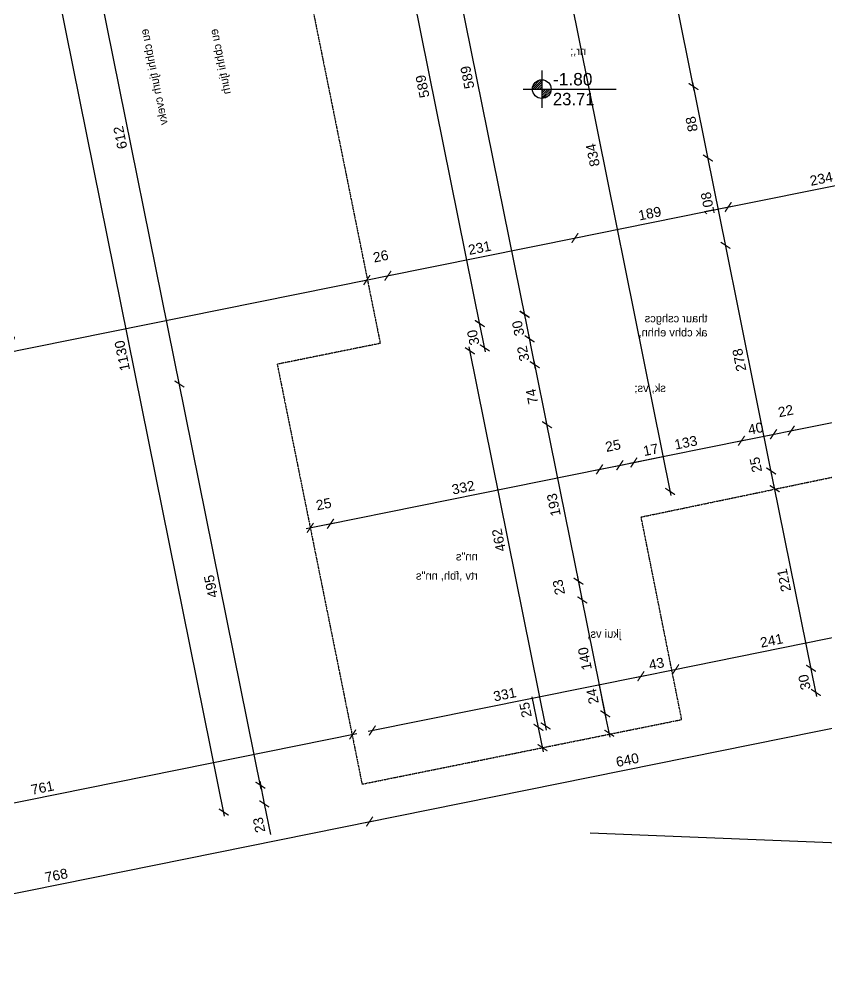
# Model space of a CAD drawing. Header units: inches. Extents: x -17555537 to 12417971, y -67520139 to 3709.
# Drawn here: x 133 to 1108, y 1507 to 2676 of the extents above; entities that cross this region are included whole.
import ezdxf
from ezdxf.enums import TextEntityAlignment as Align

# ---------------------------------------------------------------- set-up
doc = ezdxf.new("R2010")
doc.units = ezdxf.units.IN
doc.header["$MEASUREMENT"] = 0
doc.linetypes.add('BORDER2', pattern=[0.875, 0.25, -0.125, 0.25, -0.125, 0, -0.125])
for name, color, linetype in [('A-Anno-Dim 100', 9, 'Continuous'), ('A-Anno-Symbol 100', 9, 'Continuous'), ('A-Building Line', 240, 'BORDER2')]:
    doc.layers.add(name, color=color, linetype=linetype)
doc.styles.add('ORON', font='ORON.shx')
doc.styles.add('sivan_m', font='SIVAN_M.SHX')
doc.styles.get("Standard").update_dxf_attribs({"font": 'Arial.ttf'})
doc.dimstyles.new('Dim', dxfattribs={"dimtxt": 12, "dimasz": 10, "dimexe": 0.18, "dimexo": 0.0625, "dimgap": 5, "dimtad": 1, "dimdec": 0, "dimzin": 0, "dimdsep": 46, "dimtxsty": 'Standard', "dimblk": 'ARCHTICK', "dimblk1": 'ARCHTICK', "dimblk2": 'ARCHTICK', "dimcen": 0.09, "dimdle": 5, "dimse1": 1, "dimse2": 1, "dimadec": 0, "dimazin": 0, "dimtfac": 1, "dimtdec": 0, "dimtofl": 0, "dimtmove": 0, "dimatfit": 3, "dimfxl": 1, "dimtolj": 1, "dimtzin": 0, "dimarcsym": 0})

# ---------------------------------------------------------------- blocks, each defined once
blk = doc.blocks.new('_ArchTick')
at = {"color": 0, "linetype": 'ByBlock', "const_width": 0.15}
blk.add_lwpolyline([(-0.5, -0.5), (0.5, 0.5)], dxfattribs=at)
blk = doc.blocks.new('*D36')
at = {"layer": 'A-Anno-Dim 100', "color": 0, "lineweight": -2, "transparency": 16777216}
blk.add_line((-215, 1659.8), (540.5, 1812.4), dxfattribs=at)
at = {"layer": 'A-Anno-Dim 100', "color": 0, "lineweight": -2, "transparency": 16777216, "xscale": 10, "yscale": 10, "zscale": 10}
for p, rotation in [((535.6, 1811.4), 11.41996264021457), ((-210.1, 1660.8), 191.4199626402145)]:
    blk.add_blockref('_ArchTick', p, dxfattribs=dict(at, rotation=rotation))
at = {"layer": 'A-Anno-Dim 100', "color": 0, "transparency": 16777216, "insert": (160.6, 1747), "char_height": 12, "attachment_point": 5, "rotation": 11.42}
blk.add_mtext('\\A1;761', dxfattribs=at)
blk = doc.blocks.new('*D38')
at = {"layer": 'A-Anno-Dim 100', "color": 0, "lineweight": -2, "transparency": 16777216}
blk.add_line((554.4, 1815.2), (888.8, 1882.8), dxfattribs=at)
at = {"layer": 'A-Anno-Dim 100', "color": 0, "lineweight": -2, "transparency": 16777216, "xscale": 10, "yscale": 10, "zscale": 10}
for p, rotation in [((883.9, 1881.8), 11.41996264021457), ((559.3, 1816.2), 191.4199626402145)]:
    blk.add_blockref('_ArchTick', p, dxfattribs=dict(at, rotation=rotation))
at = {"layer": 'A-Anno-Dim 100', "color": 0, "transparency": 16777216, "insert": (719.4, 1859.8), "char_height": 12, "attachment_point": 5, "rotation": 11.42}
blk.add_mtext('\\A1;331', dxfattribs=at)
blk = doc.blocks.new('*D39')
at = {"layer": 'A-Anno-Dim 100', "color": 0, "lineweight": -2, "transparency": 16777216}
blk.add_line((879, 1880.8), (930.8, 1891.2), dxfattribs=at)
at = {"layer": 'A-Anno-Dim 100', "color": 0, "lineweight": -2, "transparency": 16777216, "xscale": 10, "yscale": 10, "zscale": 10}
for p, rotation in [((925.9, 1890.2), 11.41996264021457), ((883.9, 1881.8), 191.4199626402145)]:
    blk.add_blockref('_ArchTick', p, dxfattribs=dict(at, rotation=rotation))
at = {"layer": 'A-Anno-Dim 100', "color": 0, "transparency": 16777216, "insert": (902.7, 1896.9), "char_height": 12, "attachment_point": 5, "rotation": 11.42}
blk.add_mtext('\\A1;43', dxfattribs=at)
blk = doc.blocks.new('*D40')
at = {"layer": 'A-Anno-Dim 100', "color": 0, "lineweight": -2, "transparency": 16777216}
blk.add_line((921, 1889.3), (1167, 1938.9), dxfattribs=at)
at = {"layer": 'A-Anno-Dim 100', "color": 0, "lineweight": -2, "transparency": 16777216, "xscale": 10, "yscale": 10, "zscale": 10}
for p, rotation in [((1162.1, 1938), 11.41996264021457), ((925.9, 1890.2), 191.4199626402145)]:
    blk.add_blockref('_ArchTick', p, dxfattribs=dict(at, rotation=rotation))
at = {"layer": 'A-Anno-Dim 100', "color": 0, "transparency": 16777216, "insert": (1041.8, 1924.9), "char_height": 12, "attachment_point": 5, "rotation": 11.42}
blk.add_mtext('\\A1;241', dxfattribs=at)
blk = doc.blocks.new('*D42')
at = {"layer": 'A-Anno-Dim 100', "color": 0, "lineweight": -2, "transparency": 16777216}
blk.add_line((-201.7, 1553.2), (560.9, 1707.2), dxfattribs=at)
at = {"layer": 'A-Anno-Dim 100', "color": 0, "lineweight": -2, "transparency": 16777216, "xscale": 10, "yscale": 10, "zscale": 10}
for p, rotation in [((556, 1706.2), 11.41996264021457), ((-196.8, 1554.2), 191.4199626402145)]:
    blk.add_blockref('_ArchTick', p, dxfattribs=dict(at, rotation=rotation))
at = {"layer": 'A-Anno-Dim 100', "color": 0, "transparency": 16777216, "insert": (177.4, 1641.1), "char_height": 12, "attachment_point": 5, "rotation": 11.42}
blk.add_mtext('\\A1;768', dxfattribs=at)
blk = doc.blocks.new('*D43')
at = {"layer": 'A-Anno-Dim 100', "color": 0, "lineweight": -2, "transparency": 16777216}
blk.add_line((551.1, 1705.2), (1188.4, 1834), dxfattribs=at)
at = {"layer": 'A-Anno-Dim 100', "color": 0, "lineweight": -2, "transparency": 16777216, "xscale": 10, "yscale": 10, "zscale": 10}
for p, rotation in [((1183.5, 1833), 11.41996264021457), ((556, 1706.2), 191.4199626402145)]:
    blk.add_blockref('_ArchTick', p, dxfattribs=dict(at, rotation=rotation))
at = {"layer": 'A-Anno-Dim 100', "color": 0, "transparency": 16777216, "insert": (867.6, 1780.5), "char_height": 12, "attachment_point": 5, "rotation": 11.42}
blk.add_mtext('\\A1;640', dxfattribs=at)
blk = doc.blocks.new('*D46')
at = {"layer": 'A-Anno-Dim 100', "color": 0, "lineweight": -2, "transparency": 16777216}
blk.add_line((479.4, 2060.2), (513.7, 2067.1), dxfattribs=at)
at = {"layer": 'A-Anno-Dim 100', "color": 0, "lineweight": -2, "transparency": 16777216, "xscale": 10, "yscale": 10, "zscale": 10}
for p, rotation in [((508.8, 2066.1), 11.41996264021457), ((484.3, 2061.1), 191.4199626402145)]:
    blk.add_blockref('_ArchTick', p, dxfattribs=dict(at, rotation=rotation))
at = {"layer": 'A-Anno-Dim 100', "color": 0, "transparency": 16777216, "insert": (500.6, 2089.8), "char_height": 12, "attachment_point": 5, "rotation": 11.42}
blk.add_mtext('\\A1;25', dxfattribs=at)
blk = doc.blocks.new('*D47')
at = {"layer": 'A-Anno-Dim 100', "color": 0, "lineweight": -2, "transparency": 16777216}
blk.add_line((503.9, 2065.1), (838.8, 2132.8), dxfattribs=at)
at = {"layer": 'A-Anno-Dim 100', "color": 0, "lineweight": -2, "transparency": 16777216, "xscale": 10, "yscale": 10, "zscale": 10}
for p, rotation in [((833.9, 2131.8), 11.41996264021457), ((508.8, 2066.1), 191.4199626402145)]:
    blk.add_blockref('_ArchTick', p, dxfattribs=dict(at, rotation=rotation))
at = {"layer": 'A-Anno-Dim 100', "color": 0, "transparency": 16777216, "insert": (669.2, 2109.8), "char_height": 12, "attachment_point": 5, "rotation": 11.42}
blk.add_mtext('\\A1;332', dxfattribs=at)
blk = doc.blocks.new('*D48')
at = {"layer": 'A-Anno-Dim 100', "color": 0, "lineweight": -2, "transparency": 16777216}
blk.add_line((829, 2130.8), (863.3, 2137.7), dxfattribs=at)
at = {"layer": 'A-Anno-Dim 100', "color": 0, "lineweight": -2, "transparency": 16777216, "xscale": 10, "yscale": 10, "zscale": 10}
for p, rotation in [((858.4, 2136.7), 11.41996264021457), ((833.9, 2131.8), 191.4199626402145)]:
    blk.add_blockref('_ArchTick', p, dxfattribs=dict(at, rotation=rotation))
at = {"layer": 'A-Anno-Dim 100', "color": 0, "transparency": 16777216, "insert": (850.2, 2160.4), "char_height": 12, "attachment_point": 5, "rotation": 11.42}
blk.add_mtext('\\A1;25', dxfattribs=at)
blk = doc.blocks.new('*D49')
at = {"layer": 'A-Anno-Dim 100', "color": 0, "lineweight": -2, "transparency": 16777216}
blk.add_line((1039.2, 2173.2), (1070.5, 2179.5), dxfattribs=at)
at = {"layer": 'A-Anno-Dim 100', "color": 0, "lineweight": -2, "transparency": 16777216, "xscale": 10, "yscale": 10, "zscale": 10}
for p, rotation in [((1044.1, 2174.2), 191.4199626402145), ((1065.6, 2178.6), 11.41996264021457)]:
    blk.add_blockref('_ArchTick', p, dxfattribs=dict(at, rotation=rotation))
at = {"layer": 'A-Anno-Dim 100', "color": 0, "transparency": 16777216, "insert": (1058.9, 2202.4), "char_height": 12, "attachment_point": 5, "rotation": 11.42}
blk.add_mtext('\\A1;22', dxfattribs=at)
blk = doc.blocks.new('*D50')
at = {"layer": 'A-Anno-Dim 100', "color": 0, "lineweight": -2, "transparency": 16777216}
blk.add_line((1060.7, 2177.6), (1690.1, 2304.7), dxfattribs=at)
at = {"layer": 'A-Anno-Dim 100', "color": 0, "lineweight": -2, "transparency": 16777216, "xscale": 10, "yscale": 10, "zscale": 10}
for p, rotation in [((1685.2, 2303.7), 11.41996264021457), ((1065.6, 2178.6), 191.4199626402145)]:
    blk.add_blockref('_ArchTick', p, dxfattribs=dict(at, rotation=rotation))
at = {"layer": 'A-Anno-Dim 100', "color": 0, "transparency": 16777216, "insert": (1373.2, 2252), "char_height": 12, "attachment_point": 5, "rotation": 11.42}
blk.add_mtext('\\A1;632', dxfattribs=at)
blk = doc.blocks.new('*D54')
at = {"layer": 'A-Anno-Dim 100', "color": 0, "lineweight": -2, "transparency": 16777216}
blk.add_line((-322, 2183.9), (557.6, 2361.6), dxfattribs=at)
at = {"layer": 'A-Anno-Dim 100', "color": 0, "lineweight": -2, "transparency": 16777216, "xscale": 10, "yscale": 10, "zscale": 10}
for p, rotation in [((552.7, 2360.6), 11.41996264021457), ((-317.1, 2184.9), 191.4199626402145)]:
    blk.add_blockref('_ArchTick', p, dxfattribs=dict(at, rotation=rotation))
at = {"layer": 'A-Anno-Dim 100', "color": 0, "transparency": 16777216, "insert": (115.6, 2283.6), "char_height": 12, "attachment_point": 5, "rotation": 11.42}
blk.add_mtext('\\A1;887', dxfattribs=at)
blk = doc.blocks.new('*D55')
at = {"layer": 'A-Anno-Dim 100', "color": 0, "lineweight": -2, "transparency": 16777216}
blk.add_line((547.8, 2359.6), (583, 2366.7), dxfattribs=at)
at = {"layer": 'A-Anno-Dim 100', "color": 0, "lineweight": -2, "transparency": 16777216, "xscale": 10, "yscale": 10, "zscale": 10}
for p, rotation in [((552.7, 2360.6), 191.4199626402145), ((578.1, 2365.7), 11.41996264021457)]:
    blk.add_blockref('_ArchTick', p, dxfattribs=dict(at, rotation=rotation))
at = {"layer": 'A-Anno-Dim 100', "color": 0, "transparency": 16777216, "insert": (569.5, 2389.3), "char_height": 12, "attachment_point": 5, "rotation": 11.42}
blk.add_mtext('\\A1;26', dxfattribs=at)
blk = doc.blocks.new('*D56')
at = {"layer": 'A-Anno-Dim 100', "color": 0, "lineweight": -2, "transparency": 16777216}
blk.add_line((573.2, 2364.7), (809.1, 2412.4), dxfattribs=at)
at = {"layer": 'A-Anno-Dim 100', "color": 0, "lineweight": -2, "transparency": 16777216, "xscale": 10, "yscale": 10, "zscale": 10}
for p, rotation in [((804.2, 2411.4), 11.41996264021457), ((578.1, 2365.7), 191.4199626402145)]:
    blk.add_blockref('_ArchTick', p, dxfattribs=dict(at, rotation=rotation))
at = {"layer": 'A-Anno-Dim 100', "color": 0, "transparency": 16777216, "insert": (689, 2399.4), "char_height": 12, "attachment_point": 5, "rotation": 11.42}
blk.add_mtext('\\A1;231', dxfattribs=at)
blk = doc.blocks.new('*D57')
at = {"layer": 'A-Anno-Dim 100', "color": 0, "lineweight": -2, "transparency": 16777216}
blk.add_line((799.3, 2410.4), (994.3, 2449.8), dxfattribs=at)
at = {"layer": 'A-Anno-Dim 100', "color": 0, "lineweight": -2, "transparency": 16777216, "xscale": 10, "yscale": 10, "zscale": 10}
for p, rotation in [((989.4, 2448.8), 11.41996264021457), ((804.2, 2411.4), 191.4199626402145)]:
    blk.add_blockref('_ArchTick', p, dxfattribs=dict(at, rotation=rotation))
at = {"layer": 'A-Anno-Dim 100', "color": 0, "transparency": 16777216, "insert": (894.6, 2441), "char_height": 12, "attachment_point": 5, "rotation": 11.42}
blk.add_mtext('\\A1;189', dxfattribs=at)
blk = doc.blocks.new('*D58')
at = {"layer": 'A-Anno-Dim 100', "color": 0, "lineweight": -2, "transparency": 16777216}
blk.add_line((984.5, 2447.8), (1223.8, 2496.2), dxfattribs=at)
at = {"layer": 'A-Anno-Dim 100', "color": 0, "lineweight": -2, "transparency": 16777216, "xscale": 10, "yscale": 10, "zscale": 10}
for p, rotation in [((1218.9, 2495.2), 11.41996264021457), ((989.4, 2448.8), 191.4199626402145)]:
    blk.add_blockref('_ArchTick', p, dxfattribs=dict(at, rotation=rotation))
at = {"layer": 'A-Anno-Dim 100', "color": 0, "transparency": 16777216, "insert": (1101.9, 2482.9), "char_height": 12, "attachment_point": 5, "rotation": 11.42}
blk.add_mtext('\\A1;234', dxfattribs=at)
blk = doc.blocks.new('*D62')
at = {"layer": 'A-Anno-Dim 100', "color": 0, "lineweight": -2, "transparency": 16777216}
for p, q in [((853.5, 2135.7), (875.4, 2140.1)), ((875.4, 2140.1), (910.7, 2147.3))]:
    blk.add_line(p, q, dxfattribs=at)
at = {"layer": 'A-Anno-Dim 100', "color": 0, "lineweight": -2, "transparency": 16777216, "xscale": 10, "yscale": 10, "zscale": 10}
for p, rotation in [((858.4, 2136.7), 191.4199626402145), ((875.4, 2140.1), 11.41996264021457)]:
    blk.add_blockref('_ArchTick', p, dxfattribs=dict(at, rotation=rotation))
at = {"layer": 'A-Anno-Dim 100', "color": 0, "transparency": 16777216, "insert": (895.8, 2155.5), "char_height": 12, "attachment_point": 5, "rotation": 11.42}
blk.add_mtext('\\A1;17', dxfattribs=at)
blk = doc.blocks.new('*D63')
at = {"layer": 'A-Anno-Dim 100', "color": 0, "lineweight": -2, "transparency": 16777216}
blk.add_line((870.5, 2139.1), (1010.3, 2167.4), dxfattribs=at)
at = {"layer": 'A-Anno-Dim 100', "color": 0, "lineweight": -2, "transparency": 16777216, "xscale": 10, "yscale": 10, "zscale": 10}
for p, rotation in [((1005.4, 2166.4), 11.41996264021457), ((875.4, 2140.1), 191.4199626402145)]:
    blk.add_blockref('_ArchTick', p, dxfattribs=dict(at, rotation=rotation))
at = {"layer": 'A-Anno-Dim 100', "color": 0, "transparency": 16777216, "insert": (938.2, 2164.1), "char_height": 12, "attachment_point": 5, "rotation": 11.42}
blk.add_mtext('\\A1;133', dxfattribs=at)
blk = doc.blocks.new('*D64')
at = {"layer": 'A-Anno-Dim 100', "color": 0, "lineweight": -2, "transparency": 16777216}
blk.add_line((1000.5, 2165.4), (1049.1, 2175.2), dxfattribs=at)
at = {"layer": 'A-Anno-Dim 100', "color": 0, "lineweight": -2, "transparency": 16777216, "xscale": 10, "yscale": 10, "zscale": 10}
for p, rotation in [((1044.2, 2174.2), 11.41996264021457), ((1005.4, 2166.4), 191.4199626402145)]:
    blk.add_blockref('_ArchTick', p, dxfattribs=dict(at, rotation=rotation))
at = {"layer": 'A-Anno-Dim 100', "color": 0, "transparency": 16777216, "insert": (1022.6, 2181.2), "char_height": 12, "attachment_point": 5, "rotation": 11.42}
blk.add_mtext('\\A1;40', dxfattribs=at)
blk = doc.blocks.new('*D75')
at = {"layer": 'A-Anno-Dim 100', "color": 0, "lineweight": -2, "transparency": 16777216}
blk.add_line((-470.1, 2851.9), (446, 3036.9), dxfattribs=at)
at = {"layer": 'A-Anno-Dim 100', "color": 0, "lineweight": -2, "transparency": 16777216, "xscale": 10, "yscale": 10, "zscale": 10}
for p, rotation in [((441.1, 3035.9), 11.41996264021457), ((-465.2, 2852.9), 191.4199626402145)]:
    blk.add_blockref('_ArchTick', p, dxfattribs=dict(at, rotation=rotation))
at = {"layer": 'A-Anno-Dim 100', "color": 0, "transparency": 16777216, "insert": (-14.2, 2955.3), "char_height": 12, "attachment_point": 5, "rotation": 11.42}
blk.add_mtext('\\A1;925', dxfattribs=at)
blk = doc.blocks.new('*D86')
at = {"layer": 'A-Anno-Dim 100', "color": 0, "lineweight": -2, "transparency": 16777216}
blk.add_line((425.1, 1745.2), (325.2, 2239.8), dxfattribs=at)
at = {"layer": 'A-Anno-Dim 100', "color": 0, "lineweight": -2, "transparency": 16777216, "xscale": 10, "yscale": 10, "zscale": 10}
for p, rotation in [((326.2, 2234.9), 101.4199626402146), ((424.1, 1750.1), 281.4199626402146)]:
    blk.add_blockref('_ArchTick', p, dxfattribs=dict(at, rotation=rotation))
at = {"layer": 'A-Anno-Dim 100', "color": 0, "transparency": 16777216, "insert": (364.3, 1990.3), "char_height": 12, "attachment_point": 5, "rotation": 101.42}
blk.add_mtext('\\A1;495', dxfattribs=at)
blk = doc.blocks.new('*D87')
at = {"layer": 'A-Anno-Dim 100', "color": 0, "lineweight": -2, "transparency": 16777216}
blk.add_line((327.2, 2230), (204, 2839.7), dxfattribs=at)
at = {"layer": 'A-Anno-Dim 100', "color": 0, "lineweight": -2, "transparency": 16777216, "xscale": 10, "yscale": 10, "zscale": 10}
for p, rotation in [((205, 2834.8), 101.4199626402146), ((326.2, 2234.9), 281.4199626402146)]:
    blk.add_blockref('_ArchTick', p, dxfattribs=dict(at, rotation=rotation))
at = {"layer": 'A-Anno-Dim 100', "color": 0, "transparency": 16777216, "insert": (254.8, 2532.7), "char_height": 12, "attachment_point": 5, "rotation": 101.42}
blk.add_mtext('\\A1;612', dxfattribs=at)
blk = doc.blocks.new('*D91')
at = {"layer": 'A-Anno-Dim 100', "color": 0, "lineweight": -2, "transparency": 16777216}
for p, q in [((423.2, 1755), (428.7, 1727.5)), ((428.7, 1727.5), (436.1, 1690.7))]:
    blk.add_line(p, q, dxfattribs=at)
at = {"layer": 'A-Anno-Dim 100', "color": 0, "lineweight": -2, "transparency": 16777216, "xscale": 10, "yscale": 10, "zscale": 10}
for p, rotation in [((424.1, 1750.1), 101.4199626402146), ((428.7, 1727.5), 281.4199626402146)]:
    blk.add_blockref('_ArchTick', p, dxfattribs=dict(at, rotation=rotation))
at = {"layer": 'A-Anno-Dim 100', "color": 0, "transparency": 16777216, "insert": (422.5, 1702), "char_height": 12, "attachment_point": 5, "rotation": 101.42}
blk.add_mtext('\\A1;23', dxfattribs=at)
blk = doc.blocks.new('*D92')
at = {"layer": 'A-Anno-Dim 100', "color": 0, "lineweight": -2, "transparency": 16777216}
blk.add_line((380.8, 1712.7), (155.1, 2829.8), dxfattribs=at)
at = {"layer": 'A-Anno-Dim 100', "color": 0, "lineweight": -2, "transparency": 16777216, "xscale": 10, "yscale": 10, "zscale": 10}
for p, rotation in [((156.1, 2824.9), 101.4199626402146), ((379.8, 1717.6), 281.4199626402146)]:
    blk.add_blockref('_ArchTick', p, dxfattribs=dict(at, rotation=rotation))
at = {"layer": 'A-Anno-Dim 100', "color": 0, "transparency": 16777216, "insert": (257.1, 2269.1), "char_height": 12, "attachment_point": 5, "rotation": 101.42}
blk.add_mtext('\\A1;1130', dxfattribs=at)
blk = doc.blocks.new('*D98')
at = {"layer": 'A-Anno-Dim 100', "color": 0, "lineweight": -2, "transparency": 16777216}
for p, q in [((840.9, 1836.3), (833.5, 1873.1)), ((846.6, 1808), (840.9, 1836.3))]:
    blk.add_line(p, q, dxfattribs=at)
at = {"layer": 'A-Anno-Dim 100', "color": 0, "lineweight": -2, "transparency": 16777216, "xscale": 10, "yscale": 10, "zscale": 10}
for p, rotation in [((840.9, 1836.3), 101.4199626402146), ((845.7, 1812.9), 281.4199626402146)]:
    blk.add_blockref('_ArchTick', p, dxfattribs=dict(at, rotation=rotation))
at = {"layer": 'A-Anno-Dim 100', "color": 0, "transparency": 16777216, "insert": (825.4, 1857.4), "char_height": 12, "attachment_point": 5, "rotation": 101.42}
blk.add_mtext('\\A1;24', dxfattribs=at)
blk = doc.blocks.new('*D99')
at = {"layer": 'A-Anno-Dim 100', "color": 0, "lineweight": -2, "transparency": 16777216}
blk.add_line((841.9, 1831.4), (812.1, 1978.9), dxfattribs=at)
at = {"layer": 'A-Anno-Dim 100', "color": 0, "lineweight": -2, "transparency": 16777216, "xscale": 10, "yscale": 10, "zscale": 10}
for p, rotation in [((813.1, 1974), 101.4199626402146), ((840.9, 1836.3), 281.4199626402146)]:
    blk.add_blockref('_ArchTick', p, dxfattribs=dict(at, rotation=rotation))
at = {"layer": 'A-Anno-Dim 100', "color": 0, "transparency": 16777216, "insert": (816.2, 1902.9), "char_height": 12, "attachment_point": 5, "rotation": 101.42}
blk.add_mtext('\\A1;140', dxfattribs=at)
blk = doc.blocks.new('*D100')
at = {"layer": 'A-Anno-Dim 100', "color": 0, "lineweight": -2, "transparency": 16777216}
blk.add_line((814.1, 1969.1), (807.6, 2001.5), dxfattribs=at)
at = {"layer": 'A-Anno-Dim 100', "color": 0, "lineweight": -2, "transparency": 16777216, "xscale": 10, "yscale": 10, "zscale": 10}
for p, rotation in [((808.5, 1996.6), 101.4199626402146), ((813.1, 1974), 281.4199626402146)]:
    blk.add_blockref('_ArchTick', p, dxfattribs=dict(at, rotation=rotation))
at = {"layer": 'A-Anno-Dim 100', "color": 0, "transparency": 16777216, "insert": (784.7, 1989.3), "char_height": 12, "attachment_point": 5, "rotation": 101.42}
blk.add_mtext('\\A1;23', dxfattribs=at)
blk = doc.blocks.new('*D101')
at = {"layer": 'A-Anno-Dim 100', "color": 0, "lineweight": -2, "transparency": 16777216}
blk.add_line((809.5, 1991.7), (769.4, 2190.6), dxfattribs=at)
at = {"layer": 'A-Anno-Dim 100', "color": 0, "lineweight": -2, "transparency": 16777216, "xscale": 10, "yscale": 10, "zscale": 10}
for p, rotation in [((770.4, 2185.7), 101.4199626402146), ((808.5, 1996.6), 281.4199626402146)]:
    blk.add_blockref('_ArchTick', p, dxfattribs=dict(at, rotation=rotation))
at = {"layer": 'A-Anno-Dim 100', "color": 0, "transparency": 16777216, "insert": (778.6, 2088.9), "char_height": 12, "attachment_point": 5, "rotation": 101.42}
blk.add_mtext('\\A1;193', dxfattribs=at)
blk = doc.blocks.new('*D102')
at = {"layer": 'A-Anno-Dim 100', "color": 0, "lineweight": -2, "transparency": 16777216}
blk.add_line((771.3, 2180.8), (754.7, 2263.1), dxfattribs=at)
at = {"layer": 'A-Anno-Dim 100', "color": 0, "lineweight": -2, "transparency": 16777216, "xscale": 10, "yscale": 10, "zscale": 10}
for p, rotation in [((755.7, 2258.2), 101.4199626402146), ((770.4, 2185.7), 281.4199626402146)]:
    blk.add_blockref('_ArchTick', p, dxfattribs=dict(at, rotation=rotation))
at = {"layer": 'A-Anno-Dim 100', "color": 0, "transparency": 16777216, "insert": (752.2, 2219.8), "char_height": 12, "attachment_point": 5, "rotation": 101.42}
blk.add_mtext('\\A1;74', dxfattribs=at)
blk = doc.blocks.new('*D103')
at = {"layer": 'A-Anno-Dim 100', "color": 0, "lineweight": -2, "transparency": 16777216}
blk.add_line((756.7, 2253.3), (748.4, 2294.4), dxfattribs=at)
at = {"layer": 'A-Anno-Dim 100', "color": 0, "lineweight": -2, "transparency": 16777216, "xscale": 10, "yscale": 10, "zscale": 10}
for p, rotation in [((749.4, 2289.5), 101.4199626402146), ((755.7, 2258.2), 281.4199626402146)]:
    blk.add_blockref('_ArchTick', p, dxfattribs=dict(at, rotation=rotation))
at = {"layer": 'A-Anno-Dim 100', "color": 0, "transparency": 16777216, "insert": (741.7, 2271.7), "char_height": 12, "attachment_point": 5, "rotation": 101.42}
blk.add_mtext('\\A1;32', dxfattribs=at)
blk = doc.blocks.new('*D104')
at = {"layer": 'A-Anno-Dim 100', "color": 0, "lineweight": -2, "transparency": 16777216}
blk.add_line((750.4, 2284.6), (742.4, 2324.2), dxfattribs=at)
at = {"layer": 'A-Anno-Dim 100', "color": 0, "lineweight": -2, "transparency": 16777216, "xscale": 10, "yscale": 10, "zscale": 10}
for p, rotation in [((743.4, 2319.3), 101.4199626402146), ((749.4, 2289.5), 281.4199626402146)]:
    blk.add_blockref('_ArchTick', p, dxfattribs=dict(at, rotation=rotation))
at = {"layer": 'A-Anno-Dim 100', "color": 0, "transparency": 16777216, "insert": (735.6, 2302.2), "char_height": 12, "attachment_point": 5, "rotation": 101.42}
blk.add_mtext('\\A1;30', dxfattribs=at)
blk = doc.blocks.new('*D105')
at = {"layer": 'A-Anno-Dim 100', "color": 0, "lineweight": -2, "transparency": 16777216}
blk.add_line((744.4, 2314), (625.8, 2901.4), dxfattribs=at)
at = {"layer": 'A-Anno-Dim 100', "color": 0, "lineweight": -2, "transparency": 16777216, "xscale": 10, "yscale": 10, "zscale": 10}
for p, rotation in [((626.8, 2896.5), 101.4199626402146), ((743.4, 2318.9), 281.4199626402146)]:
    blk.add_blockref('_ArchTick', p, dxfattribs=dict(at, rotation=rotation))
at = {"layer": 'A-Anno-Dim 100', "color": 0, "transparency": 16777216, "insert": (674.2, 2605.5), "char_height": 12, "attachment_point": 5, "rotation": 101.42}
blk.add_mtext('\\A1;589', dxfattribs=at)
blk = doc.blocks.new('*D110')
at = {"layer": 'A-Anno-Dim 100', "color": 0, "lineweight": -2, "transparency": 16777216}
for p, q in [((760.1, 1820), (752.6, 1856.7)), ((766, 1790.6), (760.1, 1820))]:
    blk.add_line(p, q, dxfattribs=at)
at = {"layer": 'A-Anno-Dim 100', "color": 0, "lineweight": -2, "transparency": 16777216, "xscale": 10, "yscale": 10, "zscale": 10}
for p, rotation in [((760.1, 1820), 101.4199626402146), ((765, 1795.5), 281.4199626402146)]:
    blk.add_blockref('_ArchTick', p, dxfattribs=dict(at, rotation=rotation))
at = {"layer": 'A-Anno-Dim 100', "color": 0, "transparency": 16777216, "insert": (744.5, 1841.1), "char_height": 12, "attachment_point": 5, "rotation": 101.42}
blk.add_mtext('\\A1;25', dxfattribs=at)
blk = doc.blocks.new('*D111')
at = {"layer": 'A-Anno-Dim 100', "color": 0, "lineweight": -2, "transparency": 16777216}
blk.add_line((769.8, 1816.8), (676.3, 2279.9), dxfattribs=at)
at = {"layer": 'A-Anno-Dim 100', "color": 0, "lineweight": -2, "transparency": 16777216, "xscale": 10, "yscale": 10, "zscale": 10}
for p, rotation in [((677.3, 2275), 101.4199626402146), ((768.8, 1821.7), 281.4199626402146)]:
    blk.add_blockref('_ArchTick', p, dxfattribs=dict(at, rotation=rotation))
at = {"layer": 'A-Anno-Dim 100', "color": 0, "transparency": 16777216, "insert": (712.2, 2046.2), "char_height": 12, "attachment_point": 5, "rotation": 101.42}
blk.add_mtext('\\A1;462', dxfattribs=at)
blk = doc.blocks.new('*D112')
at = {"layer": 'A-Anno-Dim 100', "color": 0, "lineweight": -2, "transparency": 16777216}
blk.add_line((696.2, 2273.7), (688.2, 2312.9), dxfattribs=at)
at = {"layer": 'A-Anno-Dim 100', "color": 0, "lineweight": -2, "transparency": 16777216, "xscale": 10, "yscale": 10, "zscale": 10}
for p, rotation in [((689.2, 2308), 101.4199626402146), ((695.2, 2278.6), 281.4199626402146)]:
    blk.add_blockref('_ArchTick', p, dxfattribs=dict(at, rotation=rotation))
at = {"layer": 'A-Anno-Dim 100', "color": 0, "transparency": 16777216, "insert": (681.3, 2291.1), "char_height": 12, "attachment_point": 5, "rotation": 101.42}
blk.add_mtext('\\A1;30', dxfattribs=at)
blk = doc.blocks.new('*D113')
at = {"layer": 'A-Anno-Dim 100', "color": 0, "lineweight": -2, "transparency": 16777216}
blk.add_line((690.2, 2303), (571.6, 2890.5), dxfattribs=at)
at = {"layer": 'A-Anno-Dim 100', "color": 0, "lineweight": -2, "transparency": 16777216, "xscale": 10, "yscale": 10, "zscale": 10}
for p, rotation in [((572.6, 2885.6), 101.4199626402146), ((689.2, 2307.9), 281.4199626402146)]:
    blk.add_blockref('_ArchTick', p, dxfattribs=dict(at, rotation=rotation))
at = {"layer": 'A-Anno-Dim 100', "color": 0, "transparency": 16777216, "insert": (620, 2594.6), "char_height": 12, "attachment_point": 5, "rotation": 101.42}
blk.add_mtext('\\A1;589', dxfattribs=at)
blk = doc.blocks.new('*D117')
at = {"layer": 'A-Anno-Dim 100', "color": 0, "lineweight": -2, "transparency": 16777216}
blk.add_line((1096.4, 1857.3), (1088.5, 1896.3), dxfattribs=at)
at = {"layer": 'A-Anno-Dim 100', "color": 0, "lineweight": -2, "transparency": 16777216, "xscale": 10, "yscale": 10, "zscale": 10}
for p, rotation in [((1089.5, 1891.4), 101.4199626402146), ((1095.4, 1862.2), 281.4199626402146)]:
    blk.add_blockref('_ArchTick', p, dxfattribs=dict(at, rotation=rotation))
at = {"layer": 'A-Anno-Dim 100', "color": 0, "transparency": 16777216, "insert": (1081.6, 1874.6), "char_height": 12, "attachment_point": 5, "rotation": 101.42}
blk.add_mtext('\\A1;30', dxfattribs=at)
blk = doc.blocks.new('*D118')
at = {"layer": 'A-Anno-Dim 100', "color": 0, "lineweight": -2, "transparency": 16777216}
blk.add_line((1090.5, 1886.5), (1044.6, 2113.3), dxfattribs=at)
at = {"layer": 'A-Anno-Dim 100', "color": 0, "lineweight": -2, "transparency": 16777216, "xscale": 10, "yscale": 10, "zscale": 10}
for p, rotation in [((1045.6, 2108.4), 101.4199626402146), ((1089.5, 1891.4), 281.4199626402146)]:
    blk.add_blockref('_ArchTick', p, dxfattribs=dict(at, rotation=rotation))
at = {"layer": 'A-Anno-Dim 100', "color": 0, "transparency": 16777216, "insert": (1056.8, 1997.7), "char_height": 12, "attachment_point": 5, "rotation": 101.42}
blk.add_mtext('\\A1;221', dxfattribs=at)
blk = doc.blocks.new('*D119')
at = {"layer": 'A-Anno-Dim 100', "color": 0, "lineweight": -2, "transparency": 16777216}
blk.add_line((1046.6, 2103.5), (1040.3, 2134.7), dxfattribs=at)
at = {"layer": 'A-Anno-Dim 100', "color": 0, "lineweight": -2, "transparency": 16777216, "xscale": 10, "yscale": 10, "zscale": 10}
for p, rotation in [((1041.3, 2129.8), 101.4199626402146), ((1045.6, 2108.4), 281.4199626402146)]:
    blk.add_blockref('_ArchTick', p, dxfattribs=dict(at, rotation=rotation))
at = {"layer": 'A-Anno-Dim 100', "color": 0, "transparency": 16777216, "insert": (1022.8, 2137.3), "char_height": 12, "attachment_point": 5, "rotation": 101.42}
blk.add_mtext('\\A1;25', dxfattribs=at)
blk = doc.blocks.new('*D120')
at = {"layer": 'A-Anno-Dim 100', "color": 0, "lineweight": -2, "transparency": 16777216}
blk.add_line((1042.3, 2124.9), (985.2, 2407.4), dxfattribs=at)
at = {"layer": 'A-Anno-Dim 100', "color": 0, "lineweight": -2, "transparency": 16777216, "xscale": 10, "yscale": 10, "zscale": 10}
for p, rotation in [((986.2, 2402.5), 101.4199626402146), ((1041.3, 2129.8), 281.4199626402146)]:
    blk.add_blockref('_ArchTick', p, dxfattribs=dict(at, rotation=rotation))
at = {"layer": 'A-Anno-Dim 100', "color": 0, "transparency": 16777216, "insert": (1002.9, 2263.9), "char_height": 12, "attachment_point": 5, "rotation": 101.42}
blk.add_mtext('\\A1;278', dxfattribs=at)
blk = doc.blocks.new('*D121')
at = {"layer": 'A-Anno-Dim 100', "color": 0, "lineweight": -2, "transparency": 16777216}
blk.add_line((987.2, 2397.6), (963.9, 2512.9), dxfattribs=at)
at = {"layer": 'A-Anno-Dim 100', "color": 0, "lineweight": -2, "transparency": 16777216, "xscale": 10, "yscale": 10, "zscale": 10}
for p, rotation in [((964.9, 2508), 101.4199626402146), ((986.2, 2402.5), 281.4199626402146)]:
    blk.add_blockref('_ArchTick', p, dxfattribs=dict(at, rotation=rotation))
at = {"layer": 'A-Anno-Dim 100', "color": 0, "transparency": 16777216, "insert": (964.7, 2453.1), "char_height": 12, "attachment_point": 5, "rotation": 101.42}
blk.add_mtext('\\A1;108', dxfattribs=at)
blk = doc.blocks.new('*D122')
at = {"layer": 'A-Anno-Dim 100', "color": 0, "lineweight": -2, "transparency": 16777216}
blk.add_line((965.9, 2503.1), (946.5, 2599.3), dxfattribs=at)
at = {"layer": 'A-Anno-Dim 100', "color": 0, "lineweight": -2, "transparency": 16777216, "xscale": 10, "yscale": 10, "zscale": 10}
for p, rotation in [((947.5, 2594.4), 101.4199626402146), ((964.9, 2508), 281.4199626402146)]:
    blk.add_blockref('_ArchTick', p, dxfattribs=dict(at, rotation=rotation))
at = {"layer": 'A-Anno-Dim 100', "color": 0, "transparency": 16777216, "insert": (945.3, 2549), "char_height": 12, "attachment_point": 5, "rotation": 101.42}
blk.add_mtext('\\A1;88', dxfattribs=at)
blk = doc.blocks.new('*D123')
at = {"layer": 'A-Anno-Dim 100', "color": 0, "lineweight": -2, "transparency": 16777216}
blk.add_line((948.4, 2589.5), (875.3, 2951.8), dxfattribs=at)
at = {"layer": 'A-Anno-Dim 100', "color": 0, "lineweight": -2, "transparency": 16777216, "xscale": 10, "yscale": 10, "zscale": 10}
for p, rotation in [((876.3, 2946.9), 101.4199626402146), ((947.5, 2594.4), 281.4199626402146)]:
    blk.add_blockref('_ArchTick', p, dxfattribs=dict(at, rotation=rotation))
at = {"layer": 'A-Anno-Dim 100', "color": 0, "transparency": 16777216, "insert": (901, 2768.5), "char_height": 12, "attachment_point": 5, "rotation": 101.42}
blk.add_mtext('\\A1;360', dxfattribs=at)
blk = doc.blocks.new('*D125')
at = {"layer": 'A-Anno-Dim 100', "color": 0, "lineweight": -2, "transparency": 16777216}
blk.add_line((753.2, 2927.2), (920.2, 2100.2), dxfattribs=at)
at = {"layer": 'A-Anno-Dim 100', "color": 0, "lineweight": -2, "transparency": 16777216, "xscale": 10, "yscale": 10, "zscale": 10}
for p, rotation in [((754.2, 2922.3), 101.4199626402146), ((919.2, 2105.1), 281.4199626402146)]:
    blk.add_blockref('_ArchTick', p, dxfattribs=dict(at, rotation=rotation))
at = {"layer": 'A-Anno-Dim 100', "color": 0, "transparency": 16777216, "insert": (825.8, 2511.5), "char_height": 12, "attachment_point": 5, "rotation": 101.42}
blk.add_mtext('\\A1;834', dxfattribs=at)
blk = doc.blocks.new('*X23')
at = {"color": 0, "linetype": 'Continuous'}
for p, q in [((6418, 4662.9), (6429.1, 4674.1)), ((6418.1, 4659.5), (6432.6, 4674)), ((6421.6, 4659.5), (6432.6, 4670.5)), ((6425.1, 4659.5), (6432.6, 4666.9)), ((6428.7, 4659.5), (6432.6, 4663.4)), ((6432.2, 4659.5), (6432.6, 4659.9)), ((6432.6, 4656.3), (6435.7, 4659.5)), ((6432.6, 4652.8), (6439.3, 4659.5)), ((6432.6, 4649.2), (6442.8, 4659.5)), ((6432.6, 4645.7), (6446.3, 4659.5)), ((6435.1, 4644.7), (6447.3, 4657)), ((6441, 4647.1), (6444.9, 4651))]:
    blk.add_line(p, q, dxfattribs=at)
blk = doc.blocks.new('MIFLAS-P')
for p, q in [((0, 30), (0, -30)), ((-30, 0), (120, 0))]:
    blk.add_line(p, q)
blk.add_circle((0, 0), 15)
at = {"linetype": 'Continuous'}
blk.add_blockref('*X23', (-6432.6, -4659.5), dxfattribs=at)
blk.add_attdef('RELATIVE', text='', height=20).set_placement((18, 0), align=Align.BOTTOM_LEFT)
blk.add_attdef('ABSOLUT', text='', height=20).set_placement((18, -6), align=Align.TOP_LEFT)

msp = doc.modelspace()

# ---------------------------------------------------------------- linework, layer by layer
at = {"layer": 'A-Anno-Dim 100'}
msp.add_lwpolyline([(822.5, 1692.6), (1735.8, 1655.9)], dxfattribs=at)
at = {"layer": 'A-Building Line', "color": 7}
msp.add_lwpolyline([(1536.1, 3109), (447.7, 2883.8), (568.9, 2284), (444.4, 2258.8), (546.9, 1751.4), (933.2, 1829.4), (884.2, 2074.2), (1720, 2248.4)], close=True, dxfattribs=at)

# ---------------------------------------------------------------- block references
at = {"layer": 'A-Anno-Symbol 100', "ltscale": 30}
ref = msp.add_blockref('MIFLAS-P', (764.1, 2591.3), dxfattribs=dict(at, xscale=0.7499999999999999, yscale=0.7499999999999999, zscale=0.7499999999999999))
ref.add_attrib('RELATIVE', '-1.80', dxfattribs={"layer": '0', "height": 15, "rotation": 360, "width": 1}).set_placement((777.6, 2591.3), align=Align.BOTTOM_LEFT)
ref.add_attrib('ABSOLUT', '23.71', dxfattribs={"layer": '0', "height": 15, "rotation": 360, "style": 'ORON', "width": 1}).set_placement((777.6, 2586.8), align=Align.TOP_LEFT)

# ---------------------------------------------------------------- texts
at = {"layer": 'A-Anno-Dim 100', "style": 'sivan_m', "text_generation_flag": 2}
for s, p in [('eu cbhhi tjurh cvekv', (288.3, 2664.8)), ('eu cbhhi tjurh', (372.2, 2664.8))]:
    msp.add_text(s, height=10, rotation=101.6436, dxfattribs=at).set_placement(p)
for s, p in [('nr,;', (817.8, 2632.4)), ('thaur cshgcs', (964.3, 2309.5)), ('ak cbhv ehhn,', (964.3, 2292.4)), ('sk, vs;', (914, 2225.2)), ('nn"s', (686.7, 2021.7)), ('rtv ,fbh, nn"s', (686.7, 1998.4)), ('jkui vs;', (860.1, 1928.2))]:
    msp.add_text(s, height=10, dxfattribs=at).set_placement(p)

# ---------------------------------------------------------------- dimensions: what is measured, and where the dimension line sits
at = {"layer": 'A-Anno-Dim 100'}
for base, p1, p2, angle, picture, middle in [((441.1, 3035.9, 25), (-423.7, 2647.1), (453.3, 2975.7, 25), 11.42, '*D75', (-14.2, 2955.3, 25)), ((919.2, 2105.1, 25), (901.2, 2952), (1054.5, 2132.4, 25), 101.42, '*D125', (825.8, 2511.5, 25)), ((156.1, 2824.9, 25), (546.9, 1751.4, 25), (447.7, 2883.8, 25), 101.42, '*D92', (257.1, 2269.1, 25)), ((326.2, 2234.9, 25), (542.3, 1773.9, 25), (444.4, 2258.8, 25), 101.42, '*D86', (364.3, 1990.3, 25)), ((875.4, 2140.1, 25), (858.4, 2136.7, 25), (883.9, 2098, 25), 11.42, '*D62', (895.8, 2155.5, 25)), ((1089.5, 1891.4, 25), (938, 1830.4, 25), (927.4, 1858.7, 25), 101.42, '*D117', (1081.6, 1874.6, 25)), ((840.9, 1836.3, 25), (866.6, 1817.1, 25), (891.1, 1846.4, 25), 101.42, '*D98', (825.4, 1857.4, 25)), ((760.1, 1820, 25), (742.4, 1790.9, 25), (749.7, 1817.9), 101.42, '*D110', (744.5, 1841.1, 25)), ((428.7, 1727.5, 25), (542.3, 1773.9, 25), (546.9, 1751.4, 25), 101.42, '*D91', (422.5, 1702, 25)), ((556, 1706.2, 25), (-206, 1599.3, 25), (546.9, 1751.4, 25), 11.42, '*D42', (177.4, 1641.1, 25))]:
    dim = msp.add_linear_dim(base=base, p1=p1, p2=p2, angle=angle, dimstyle='Dim', dxfattribs=at)
    dim.commit()
    dim.dimension.update_dxf_attribs({"geometry": picture, "text_midpoint": middle})
for base, p1, p2, angle, picture, middle in [((876.3, 2946.9, 25), (973.7, 2599.7, 25), (901.2, 2952), 101.42, '*D123', (901, 2768.5, 25)), ((572.6, 2885.6, 25), (820.2, 2334.4, 25), (754.2, 2922.3), 101.42, '*D113', (620, 2594.6, 25)), ((626.8, 2896.5, 25), (819.8, 2334.3, 25), (754.2, 2922.3), 101.42, '*D105', (674.2, 2605.5, 25)), ((205, 2834.8, 25), (444.4, 2258.8, 25), (447.7, 2883.8, 25), 101.42, '*D87', (254.8, 2532.7, 25)), ((947.5, 2594.4, 25), (974.7, 2510, 25), (973.7, 2599.7, 25), 101.42, '*D122', (945.3, 2549, 25)), ((964.9, 2508, 25), (998.2, 2404.9, 25), (974.7, 2510, 25), 101.42, '*D121', (964.7, 2453.1, 25)), ((1218.9, 2495.2, 25), (998.2, 2404.9, 25), (1227.3, 2453.6), 11.42, '*D58', (1101.9, 2482.9, 25)), ((989.4, 2448.8, 25), (819.8, 2334.3, 25), (998.2, 2404.9, 25), 11.42, '*D57', (894.6, 2441, 25)), ((804.2, 2411.4, 25), (593.6, 2288.9, 25), (819.8, 2334.3, 25), 11.42, '*D56', (689, 2399.4, 25)), ((578.1, 2365.7, 25), (568.2, 2283.8, 25), (593.6, 2288.9, 25), 11.42, '*D55', (569.5, 2389.3, 25)), ((986.2, 2402.5, 25), (1014, 2124.2, 25), (998.2, 2404.9, 25), 101.42, '*D120', (1002.9, 2263.9, 25)), ((552.7, 2360.6, 25), (-325.6, 2227.4), (568.2, 2283.8, 25), 11.42, '*D54', (115.6, 2283.6, 25)), ((689.2, 2308, 25), (800.2, 2299.8, 25), (794.3, 2329.2, 25), 101.42, '*D112', (681.3, 2291.1, 25)), ((743.4, 2319.3, 25), (800.3, 2299.8, 25), (810.3, 2332.8, 25), 101.42, '*D104', (735.6, 2302.2, 25)), ((1685.2, 2303.7, 25), (1074.7, 2133.6), (1692.7, 2266.5, 25), 11.42, '*D50', (1373.2, 2252, 25)), ((677.3, 2275, 25), (749.7, 1817.9), (800.2, 2299.8, 25), 101.42, '*D111', (712.2, 2046.2, 25)), ((749.4, 2289.5, 25), (806.5, 2268.5, 25), (800.3, 2299.8, 25), 101.42, '*D103', (741.7, 2271.7, 25)), ((755.7, 2258.2, 25), (821.1, 2195.9, 25), (806.5, 2268.5, 25), 101.42, '*D102', (752.2, 2219.8, 25)), ((1065.6, 2178.6, 25), (1052.5, 2132.4, 25), (1074.7, 2133.6), 11.42, '*D49', (1058.9, 2202.4, 25)), ((770.4, 2185.7, 25), (844.3, 2003.8, 25), (821.1, 2195.9, 25), 101.42, '*D101', (778.6, 2088.9, 25)), ((1044.1689, 2174.2307, 25), (1013.9557, 2124.2326, 25), (1044.1459, 2174.3441, 25), 11.42, '*D64', (1022.6085, 2181.1812, 25)), ((1005.4, 2166.4, 25), (883.9, 2098, 25), (1014, 2124.2, 25), 11.42, '*D63', (938.2, 2164.1, 25)), ((858.4, 2136.7, 25), (835.8, 2122.4, 25), (860.3, 2127.3, 25), 11.42, '*D48', (850.2, 2160.4, 25)), ((833.9, 2131.8, 25), (512.4, 2048.6, 25), (835.8, 2122.4, 25), 11.42, '*D47', (669.2, 2109.8, 25)), ((1045.6, 2108.4, 25), (927.4, 1858.7, 25), (1018.2, 2102.9, 25), 101.42, '*D118', (1056.8, 1997.7, 25)), ((508.8, 2066.1, 25), (499.6, 1985.7, 25), (512.4, 2048.6, 25), 11.42, '*D46', (500.6, 2089.8, 25)), ((808.5, 1996.6, 25), (863.5, 1984.2, 25), (844.3, 2003.8, 25), 101.42, '*D100', (784.7, 1989.3, 25)), ((813.1114, 1973.9939, 25), (891.0845, 1846.4253, 25), (863.4848, 1984.1692, 25), 101.42, '*D99', (816.1565, 1902.9495, 25)), ((1162.1, 1938, 25), (932.1, 1859.6, 25), (1167.7, 1910, 25), 11.42, '*D40', (1041.8, 1924.9, 25)), ((925.9, 1890.2, 25), (891.1, 1846.4, 25), (932.1, 1859.6, 25), 11.42, '*D39', (902.7, 1896.9, 25)), ((883.9, 1881.8, 25), (566.4, 1780.8, 25), (891.1, 1846.4, 25), 11.42, '*D38', (719.4, 1859.8, 25)), ((1183.5, 1833, 25), (546.9, 1751.4, 25), (1173.9, 1880.6, 25), 11.42, '*D43', (867.6, 1780.5, 25)), ((535.6, 1811.4, 25), (-202.7, 1624.4), (541.5, 1782.2), 11.42, '*D36', (160.6, 1747, 25))]:
    dim = msp.add_linear_dim(base=base, p1=p1, p2=p2, angle=angle, dimstyle='Dim', override={"dimtmove": 1}, dxfattribs=at)
    dim.commit()
    dim.dimension.update_dxf_attribs({"geometry": picture, "text_midpoint": middle})
dim = msp.add_linear_dim(base=(1041.3, 2129.8, 25), p1=(1018.2, 2102.9, 25), p2=(1014, 2124.2, 25), angle=101.42, text='25', dimstyle='Dim', override={"dimtmove": 1}, dxfattribs=at)
dim.commit()
dim.dimension.update_dxf_attribs({"geometry": '*D119', "text_midpoint": (1033.7, 2139.5, 25), "dimtype": 160})

doc.saveas('drawing.dxf')
